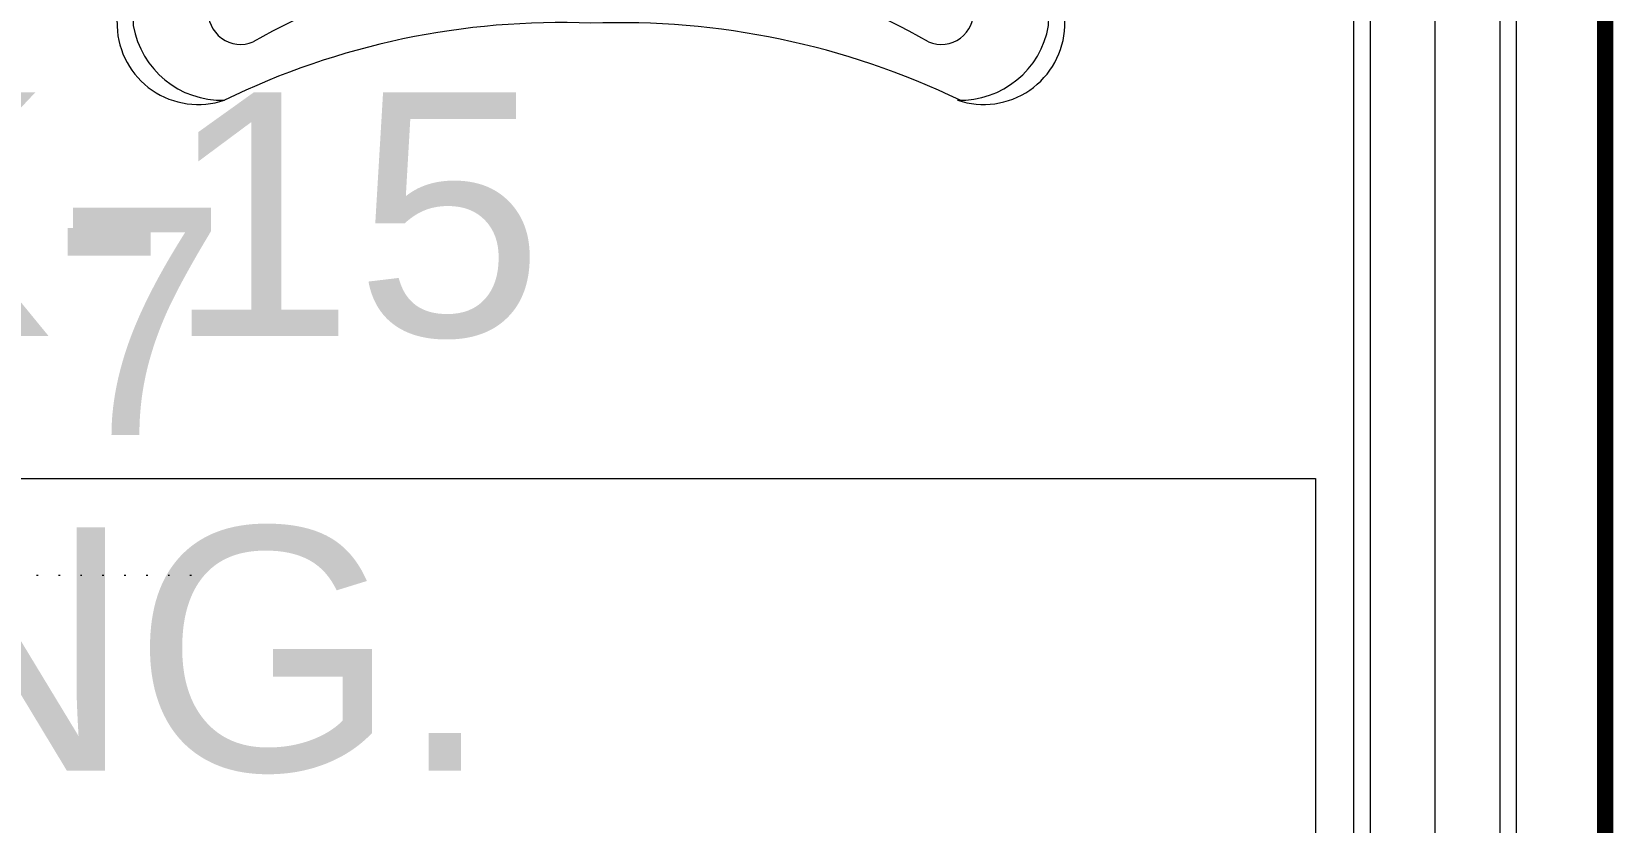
# Model space of a CAD drawing. Extents: x -2012 to 34975, y -1043 to 8321.
# Drawn here: x 3361.4 to 3458.8, y 3352.8 to 3401.5 of the extents above; entities that cross this region are included whole.
import ezdxf
from ezdxf.enums import TextEntityAlignment as Align

# ---------------------------------------------------------------- set-up
doc = ezdxf.new("R2010")
doc.units = 0
doc.header["$LTSCALE"] = 25
doc.linetypes.add('DOT2', pattern=[0.125, 0, -0.125])
doc.linetypes.add('HIDDEN2', pattern=[4.7624999999999975, 3.174999999999998, -1.587499999999999])
doc.layers.get('0').update_dxf_attribs({"color": 9, "lineweight": 9})
for name, color, linetype, lineweight in [('05V', 9, 'Continuous', 9), ('06D', 9, 'Continuous', 9), ('11', 9, 'Continuous', 9), ('21', 9, 'Continuous', 9), ('21_MAHAL', 9, 'Continuous', 9), ('31', 9, 'Continuous', 9), ('33', 9, 'BATTING', 9)]:
    doc.layers.add(name, color=color, linetype=linetype, lineweight=lineweight)
doc.styles.add('Arial', font='arial.ttf', dxfattribs={"height": 2.5})
doc.styles.add('MuuM_TEXT-STANDART', font='ARIALN.TTF')
doc.styles.add('TX-TEXT', font='')
doc.styles.get('TX-TEXT').set_extended_font_data('TrSah Futura Lt BT')
doc.linetypes.add('BATTING', pattern='A,0.0001,-0.1,[134,ltypeshp.shx,S=0.1,R=0,X=-0.1,Y=0],-0.2,[134,ltypeshp.shx,S=0.1,R=180,X=0.1,Y=0],-0.1', length=0.4001000000000002)

# ---------------------------------------------------------------- blocks, each defined once
blk = doc.blocks.new('p-eng-wc-lavabo')
for p, q in [((0, 29.06234490147836), (0, -29.06234490147836)), ((-44.62601327108131, 23.57338961643836), (-29.33101189080117, 22.22268758546852)), ((-7.585152695966826, 23.89641253202353), (-8.037951084115775, 20.48307298918008)), ((-1, 19.07671089093856), (-1, 0)), ((-11.56901071323591, 15.28931011265013), (-14.46387172041068, 13.67569259450465)), ((-1, -19.07671089093856), (-1, 0)), ((-11.56901071323591, -15.28931011265013), (-14.46387172041068, -13.67569259450829)), ((-7.585152695966826, -23.89641253202718), (-8.037951084115775, -20.48307298918371)), ((-44.62601327108131, -23.573389616442), (-29.33101189080117, -22.22268758546852))]:
    blk.add_line(p, q)
for points in [[(-17.62778397053989, 0), (-17.62778397053989, 0), (-17.62778397053989, 0.8659315117802178), (-6.47369386583523, 1.744595323551038)], [(-17.62778397053989, 0), (-17.62778397053989, 0), (-17.62778397053989, -0.8659315117838557), (-9.177911980292265, -1.531570453393213)], [(-6.336263312325173, 0), (-12.86140719431932, -3.516873034466698), (-12.51021205799043, -4.17940073851787), (-5.961186545959205, -0.6918089379396406), (-6.336263312325173, 0)], [(-7.749407470571893, -1.644100942736257), (-6.47369386583523, -1.744595323554675)]]:
    blk.add_lwpolyline(points)
for centre, radius, start, end in [((-24.5, -569.4364019643834), 599.0000000000033, 87.65586262331492, 92.026880815478), ((-45.50880927302205, 24.19195815070998), 5.000000000000044, 92.026880815478, 198.8177799113029), ((-24.50000000000364, -569.4364019643797), 598.0000000000006, 88.75081595695129, 92.026880815478), ((-11.55041551226168, 24.42242659809563), 3.999999999999993, 352.4435165759764, 88.75081595695129), ((-44.71174260187763, 22.73756921748645), 5.532081154149086, 99.76770710619512, 181.6408592373477), ((-44.80194863328871, 21.58114295793348), 1.999999999999971, 84.9532999873357, 202.8729523311994), ((-92.6945008255061, 1.876734543093333), 47.23180115890243, 357.7227782734583, 25.9964471238152), ((-21.03454070306543, 21.52796991579453), 3.135561217221281, 299.1860816236053, 35.29636461050789), ((-30.82646246958393, 5.288590988177019), 16.99999999999995, 7.064723769066749, 84.9532999873357), ((-177.5, 5.68e-14), 175, 0, 7.331692134147612), ((-83.10148229054177, 0), 41.97492802807774, 0, 29.71087953369068), ((-14.97716101263359, 21.40359760480714), 7.000000000000012, 299.1356275822895, 352.4435165759764), ((-19.99313941533182, 19.66353834815527), 0.9999999999999925, 232.9973987566134, 299.1860816236053), ((-13.73355379910936, 12.36548813190166), 1.500000000000003, 119.1356275822895, 202.4907938554284), ((-73.5, 0), 60, 1.136601137007793, 7.064723769066749), ((-19.04110790585764, 0), 3.75, 16.07647850836386, 180), ((-19.04110790585764, 0), 2.299999999999999, 23.59534992495843, 180), ((-6.336263312325173, 0), 1.75, 0, 180), ((-83.10148229054177, 0), 41.97492802807774, 330.2891204663093, 0), ((-19.04110790585764, 0), 3.75, 180, 343.9235214916361), ((-19.04110790585764, 0), 2.299999999999999, 180, 336.4046500750416), ((-6.336263312325173, 0), 1.75, 180, 0), ((-177.5, 5.68e-14), 175, 352.6683078658523, 0), ((-93.80694071439937, -1.785188449295674), 48.33991538039851, 334.3140247724555, 2.116408906757481), ((-73.5, 0), 60, 352.9352762309333, 358.8633988629921), ((-30.82646246958393, -5.288590988177019), 16.99999999999995, 275.0467000126643, 352.9352762309333), ((-13.733553799113, -12.36548813190166), 1.500000000000003, 157.5092061445715, 240.8643724177105), ((-14.97716101263359, -21.40359760480714), 7.000000000000012, 7.556483424023518, 60.86437241771053), ((-19.99313941533182, -19.66353834815891), 0.9999999999999872, 60.81391837639457, 127.0026012433866), ((-21.03454070306907, -21.52796991579453), 3.135561217221281, 324.7036353894921, 60.81391837639457), ((-44.80194863328871, -21.58114295793712), 1.999999999999971, 157.1270476688006, 275.0467000126643), ((-45.50880927302205, -24.19195815070998), 5.000000000000044, 161.182220088697, 267.9731191845221), ((-44.71174260188128, -22.73756921748645), 5.532081154149086, 178.3591407626522, 260.2322928938049), ((-11.55041551226168, -24.42242659809563), 4, 271.2491840430487, 7.556483424023518), ((-24.5, 569.4364019643797), 598.0000000000008, 267.9731191845221, 271.2491840430487), ((-24.5, 569.4364019643797), 599.0000000000035, 267.9731191845221, 272.3441373766851)]:
    blk.add_arc(centre, radius, start, end)
blk = doc.blocks.new('0_roomno2')
blk.add_lwpolyline([(19.375, -10.50000000000218), (0, -10.50000000000218), (0, 0), (19.375, 0)], close=True)
at = {"style": 'Arial'}
blk.add_attdef('ODANO', (0, 1.170000000001164), '', height=2, dxfattribs=at)
blk.add_attdef('MEKANADI', text='', height=2, dxfattribs=at).set_placement((0.3500000000000002, -3.000000000001454), align=Align.BOTTOM_LEFT)
at = {"style": 'MuuM_TEXT-STANDART', "width": 0.6}
for tag, p in [('YER01', (10, -4.500000000001454)), ('TAVAN01', (13.75, -4.500000000001454)), ('DUVAR01', (17.5, -4.500000000001454)), ('YER02', (10, -6.750000000001456)), ('TAVAN02', (13.75, -6.750000000001456)), ('DUVAR02', (17.5, -6.750000000001456)), ('YER03', (10, -9.000000000001457)), ('TAVAN03', (13.75, -9.000000000001457)), ('DUVAR03', (17.5, -9.000000000001457))]:
    blk.add_attdef(tag, text='', height=1.5, dxfattribs=at).set_placement(p, align=Align.MIDDLE_CENTER)
for tag, p in [('M2', (0.3500000000000001, -4.875000000001454)), ('TEMIZTAVANYUKSEKLIGI', (1.799999999999999, -8.607952679349546))]:
    blk.add_attdef(tag, text='', height=1.5, dxfattribs=at).set_placement(p, align=Align.MIDDLE_LEFT)
blk = doc.blocks.new('p-bur-VW-aydınlatma 07')
at = {"linetype": 'DOT2', "ltscale": 0.4}
for q in [(0, 25), (-25, 0), (0, -25), (25, 0)]:
    blk.add_line((0, 0), q, dxfattribs=at)
at = {"linetype": 'ByBlock'}
blk.add_lwpolyline([(0, 10), (-10, 10), (-10, -10), (10, -10), (10, 9.999648500000148), (0, 9.999648480096766)], dxfattribs=at)
at = {"insert": (16.13084225740749, 22.64832009750444), "char_height": 14, "width": 14.59600000000136, "attachment_point": 1, "style": 'TX-TEXT'}
blk.add_mtext('7', dxfattribs=at)

msp = doc.modelspace()

# ---------------------------------------------------------------- linework, layer by layer
at = {"layer": '06D'}
msp.add_line((3447.83833323655, 3289.500000050355), (3447.838333283272, 3455.5000000019), dxfattribs=at)
at = {"layer": '11'}
for points in [[(3443.838333236551, 3287.500000001841), (3442.838333236546, 3287.500000001841), (3442.838333236548, 3457.500000001899), (3443.838333236551, 3457.500000001899)], [(3452.838333283273, 3277.500000001841), (3451.838333283273, 3277.500000001841), (3451.838333283273, 3457.500000001899), (3452.838333283273, 3457.500000001899)]]:
    msp.add_lwpolyline(points, close=True, dxfattribs=at)
at = {"layer": '21', "linetype": 'HIDDEN2', "ltscale": 0.1, "const_width": 1}
msp.add_lwpolyline([(3242.465687777499, 3255.646446611601), (3458.319241168153, 3255.646446611601), (3458.319241168153, 3467.500000002195), (3242.465687777499, 3467.500000002195)], close=True, dxfattribs=at)
at = {"layer": '33', "ltscale": 0.3}
msp.add_lwpolyline([(3447.838333236548, 3287.500000001841), (3447.838333236548, 3457.400000001919)], dxfattribs=at)

# ---------------------------------------------------------------- block references
at = {"layer": '05V', "rotation": 90}
msp.add_blockref('p-eng-wc-lavabo', (3395.838333318002, 3447.499997993276), dxfattribs=at)
at = {"layer": '21_MAHAL'}
ref = msp.add_blockref('0_roomno2', (3295.163534401996, 3373.96168043804), dxfattribs=dict(at, xscale=7.5, yscale=7.5, zscale=7.5))
ref.add_attrib('ODANO', 'VW-ZK-15', (3295.163534401996, 3382.736680438049), dxfattribs={"layer": '0', "height": 15, "style": 'Arial'})
ref.add_attrib('MEKANADI', 'WC ENG.', dxfattribs={"layer": '0', "height": 15, "style": 'Arial'}).set_placement((3297.788534402002, 3351.461680438025), align=Align.BOTTOM_LEFT)
at = {"layer": '31', "linetype": 'ByBlock'}
msp.add_blockref('p-bur-VW-aydınlatma 07', (3346.838333145044, 3367.999995528407), dxfattribs=at)

doc.saveas('drawing.dxf')
